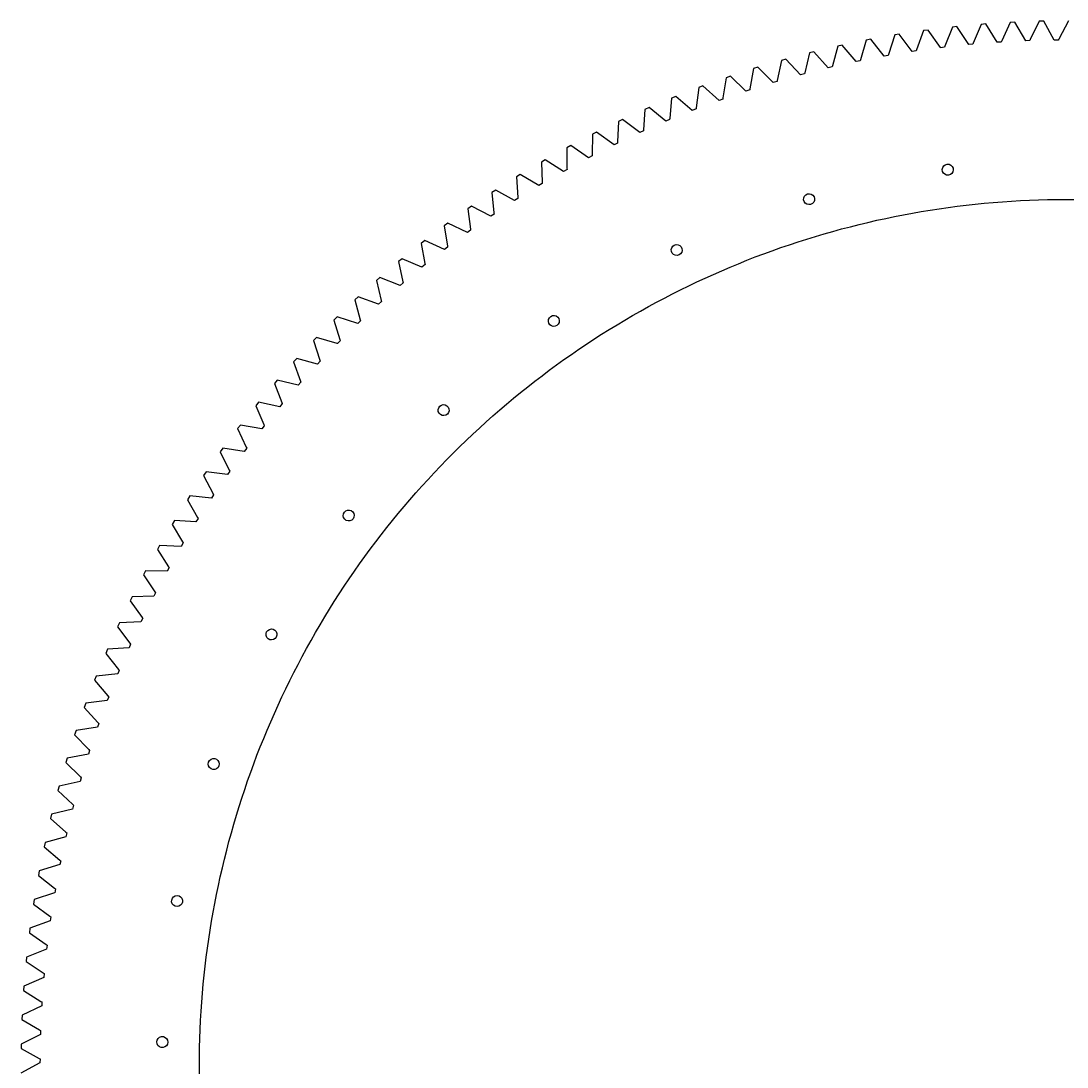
# Model space of a CAD drawing. Header units: metres. Extents: x -285 to 285, y -570 to 0.
# Drawn here: x -285.1 to 0.4, y -285.5 to 0 of the extents above; entities that cross this region are included whole.
import ezdxf

# ---------------------------------------------------------------- set-up
doc = ezdxf.new("R2010")
doc.units = ezdxf.units.M

msp = doc.modelspace()

# ---------------------------------------------------------------- linework, layer by layer
for p, q in [((0.70168, 0.00031), (-1.91145, -4.93893)), ((-38.8139, -2.65291), (-40.7174, -7.9066)), ((-37.586, -2.48691), (-38.8139, -2.65291)), ((-34.187, -7.2966), (-37.586, -2.48691)), ((-30.9464, -1.68312), (-32.9952, -6.88187)), ((-29.7144, -1.55132), (-30.9464, -1.68312)), ((-26.4503, -6.45364), (-29.7144, -1.55132)), ((-23.055, -0.9324), (-25.2475, -6.07219)), ((-21.8198, -0.8349), (-23.055, -0.9324)), ((-18.6933, -5.82607), (-21.8198, -0.8349)), ((-15.1457, -0.40135), (-17.4804, -5.47821)), ((-13.9083, -0.33823), (-15.1457, -0.40135)), ((-10.9218, -5.41435), (-13.9083, -0.33823)), ((-7.22482, -0.09036), (-9.69966, -5.10036)), ((-5.9861, -0.06166), (-7.22482, -0.09036)), ((-3.14185, -5.21884), (-5.9861, -0.06166)), ((-54.4528, -5.24655), (-56.0614, -10.5979)), ((-53.236, -5.01257), (-54.4528, -5.24655)), ((-49.575, -9.62593), (-53.236, -5.01257)), ((-46.6513, -3.84102), (-48.4081, -9.14561)), ((-45.4285, -3.64096), (-46.6513, -3.84102)), ((-41.8972, -8.35429), (-45.4285, -3.64096)), ((-17.4804, -5.47821), (-17.6002, -5.75505)), ((-10.9216, -5.42056), (-10.9218, -5.41435)), ((-9.8269, -5.37997), (-10.9216, -5.42056)), ((-9.69966, -5.10036), (-9.82713, -5.37376)), ((-9.82713, -5.37376), (-9.8269, -5.37997)), ((-3.14178, -5.22507), (-3.14185, -5.21884)), ((-2.04645, -5.2149), (-3.14178, -5.22507)), ((-1.91145, -4.93893), (-2.04648, -5.20869)), ((-2.04648, -5.20869), (-2.04645, -5.2149)), ((-68.7215, -8.40408), (-69.9234, -8.70531)), ((-64.8097, -12.8068), (-68.7215, -8.40408)), ((-62.2121, -6.86839), (-63.6714, -12.2624)), ((-61.0023, -6.60069), (-62.2121, -6.86839)), ((-57.2144, -11.1105), (-61.0023, -6.60069)), ((-41.8962, -8.36044), (-41.8972, -8.35429)), ((-40.8128, -8.19862), (-41.8962, -8.36044)), ((-40.7174, -7.9066), (-40.8138, -8.19247)), ((-40.8138, -8.19247), (-40.8128, -8.19862)), ((-34.1862, -7.30276), (-34.187, -7.2966)), ((-33.0988, -7.17111), (-34.1862, -7.30276)), ((-32.9952, -6.88187), (-33.0995, -7.16495)), ((-33.0995, -7.16495), (-33.0988, -7.17111)), ((-26.4498, -6.45981), (-26.4503, -6.45364)), ((-25.3591, -6.35846), (-26.4498, -6.45981)), ((-25.2475, -6.07219), (-25.3596, -6.35226)), ((-25.3596, -6.35226), (-25.3591, -6.35846)), ((-18.6929, -5.83226), (-18.6933, -5.82607)), ((-17.5998, -5.76125), (-18.6929, -5.83226)), ((-17.6002, -5.75505), (-17.5998, -5.76125)), ((-77.5806, -10.7559), (-78.7378, -16.2226)), ((-76.3876, -10.4213), (-77.5806, -10.7559)), ((-72.3549, -14.7137), (-76.3876, -10.4213)), ((-69.9234, -8.70531), (-71.2321, -14.1378)), ((-57.2132, -11.1166), (-57.2144, -11.1105)), ((-56.1405, -10.8948), (-57.2132, -11.1166)), ((-56.0614, -10.5979), (-56.1417, -10.8887)), ((-56.1417, -10.8887), (-56.1405, -10.8948)), ((-49.5739, -9.63205), (-49.575, -9.62593)), ((-48.4954, -9.44016), (-49.5739, -9.63205)), ((-48.4081, -9.14561), (-48.4965, -9.43404)), ((-48.4965, -9.43404), (-48.4954, -9.44016)), ((-85.1778, -13.0185), (-86.1827, -18.5153)), ((-83.9946, -12.6509), (-85.1778, -13.0185)), ((-79.8441, -16.8295), (-83.9946, -12.6509)), ((-71.2321, -14.1378), (-71.2962, -14.4326)), ((-64.8083, -12.8129), (-64.8097, -12.8068)), ((-63.7421, -12.5614), (-64.8083, -12.8129)), ((-63.6714, -12.2624), (-63.7436, -12.5553)), ((-63.7436, -12.5553), (-63.7421, -12.5614)), ((-92.7093, -15.4914), (-93.5609, -21.0141)), ((-91.5367, -15.0911), (-92.7093, -15.4914)), ((-87.2717, -19.1527), (-91.5367, -15.0911)), ((-79.8424, -16.8354), (-79.8441, -16.8295)), ((-78.7919, -16.5251), (-79.8424, -16.8354)), ((-78.7378, -16.2226), (-78.7936, -16.5191)), ((-78.7936, -16.5191), (-78.7919, -16.5251)), ((-72.3533, -14.7197), (-72.3549, -14.7137)), ((-71.2946, -14.4386), (-72.3533, -14.7197)), ((-71.2962, -14.4326), (-71.2946, -14.4386)), ((-100.169, -18.1728), (-100.867, -23.717)), ((-99.008, -17.74), (-100.169, -18.1728)), ((-94.6318, -21.6815), (-99.008, -17.74)), ((-87.2697, -19.1586), (-87.2717, -19.1527)), ((-86.2283, -18.8191), (-87.2697, -19.1586)), ((-86.1827, -18.5153), (-86.2302, -18.8132)), ((-86.2302, -18.8132), (-86.2283, -18.8191)), ((-107.551, -21.0605), (-108.095, -26.6219)), ((-106.403, -20.5956), (-107.551, -21.0605)), ((-101.919, -24.4139), (-106.403, -20.5956)), ((-94.6297, -21.6873), (-94.6318, -21.6815)), ((-93.5981, -21.319), (-94.6297, -21.6873)), ((-93.5609, -21.0141), (-93.6001, -21.3132)), ((-93.6001, -21.3132), (-93.5981, -21.319)), ((-114.851, -24.1522), (-115.239, -29.7266)), ((-113.715, -23.6556), (-114.851, -24.1522)), ((-109.127, -27.3478), (-113.715, -23.6556)), ((-101.916, -24.4196), (-101.919, -24.4139)), ((-100.895, -24.0229), (-101.916, -24.4196)), ((-100.867, -23.717), (-100.898, -24.017)), ((-100.898, -24.017), (-100.895, -24.0229)), ((-122.061, -27.4457), (-122.295, -33.0288)), ((-120.94, -26.9178), (-122.061, -27.4457)), ((-116.251, -30.4809), (-120.94, -26.9178)), ((-109.125, -27.3535), (-109.127, -27.3478)), ((-108.115, -26.9285), (-109.125, -27.3535)), ((-108.095, -26.6219), (-108.117, -26.9227)), ((-108.117, -26.9227), (-108.115, -26.9285)), ((-129.177, -30.9384), (-129.255, -36.5257)), ((-128.071, -30.3795), (-129.177, -30.9384)), ((-123.285, -33.8109), (-128.071, -30.3795)), ((-116.248, -30.4866), (-116.251, -30.4809)), ((-115.251, -30.0336), (-116.248, -30.4866)), ((-115.239, -29.7266), (-115.253, -30.028)), ((-115.253, -30.028), (-115.251, -30.0336)), ((-135.104, -34.038), (-136.193, -34.6275)), ((-130.223, -37.3351), (-135.104, -34.038)), ((-123.282, -33.8165), (-123.285, -33.8109)), ((-122.298, -33.336), (-123.282, -33.8165)), ((-122.295, -33.0288), (-122.3, -33.3304)), ((-122.3, -33.3304), (-122.298, -33.336)), ((-136.193, -34.6275), (-136.116, -40.2149)), ((-129.25, -36.8329), (-130.221, -37.3406)), ((-129.255, -36.5257), (-129.253, -36.8274)), ((-129.253, -36.8274), (-129.25, -36.8329)), ((-142.031, -37.8907), (-143.104, -38.5102)), ((-143.104, -38.5102), (-142.872, -44.0933)), ((-137.062, -41.0508), (-142.031, -37.8907)), ((-130.221, -37.3406), (-130.223, -37.3351)), ((-33.5795, -40.0261), (-33.2996, -39.5867)), ((-33.2996, -39.5867), (-32.8863, -39.2696)), ((-32.8863, -39.2696), (-32.3895, -39.1129)), ((-32.3895, -39.1129), (-31.869, -39.1356)), ((-31.869, -39.1356), (-31.3877, -39.335)), ((-31.3877, -39.335), (-31.0036, -39.6869)), ((-31.0036, -39.6869), (-30.7631, -40.149)), ((-148.85, -41.9344), (-149.905, -42.5836)), ((-149.905, -42.5836), (-149.517, -48.158)), ((-143.794, -44.9552), (-148.85, -41.9344)), ((-137.059, -41.0562), (-137.062, -41.0508)), ((-136.102, -40.5218), (-137.059, -41.0562)), ((-136.116, -40.2149), (-136.105, -40.5163)), ((-136.105, -40.5163), (-136.102, -40.5218)), ((-33.6923, -40.5347), (-33.5795, -40.0261)), ((-33.6243, -41.0511), (-33.6923, -40.5347)), ((-33.3837, -41.5132), (-33.6243, -41.0511)), ((-32.9996, -41.8652), (-33.3837, -41.5132)), ((-32.5183, -42.0645), (-32.9996, -41.8652)), ((-31.9979, -42.0872), (-32.5183, -42.0645)), ((-31.5011, -41.9306), (-31.9979, -42.0872)), ((-31.0878, -41.6135), (-31.5011, -41.9306)), ((-30.8079, -41.1741), (-31.0878, -41.6135)), ((-30.6951, -40.6655), (-30.8079, -41.1741)), ((-30.7631, -40.149), (-30.6951, -40.6655)), ((-143.79, -44.9605), (-143.794, -44.9552)), ((-142.85, -44.3997), (-143.79, -44.9605)), ((-142.872, -44.0933), (-142.853, -44.3943)), ((-142.853, -44.3943), (-142.85, -44.3997)), ((-155.553, -46.1662), (-156.589, -46.8444)), ((-156.589, -46.8444), (-156.047, -52.4059)), ((-150.415, -49.0452), (-155.553, -46.1662)), ((-149.486, -48.4637), (-150.411, -49.0504)), ((-149.517, -48.158), (-149.49, -48.4584)), ((-149.49, -48.4584), (-149.486, -48.4637)), ((-71.5414, -48.8167), (-71.5096, -48.2968)), ((-71.5096, -48.2968), (-71.3019, -47.819)), ((-71.3019, -47.819), (-70.9433, -47.4411)), ((-70.9433, -47.4411), (-70.4771, -47.2087)), ((-70.4771, -47.2087), (-69.9595, -47.1497)), ((-69.9595, -47.1497), (-69.453, -47.2713)), ((-69.453, -47.2713), (-69.0186, -47.5589)), ((-69.0186, -47.5589), (-68.7087, -47.9776)), ((-68.7087, -47.9776), (-68.5607, -48.4771)), ((-68.5607, -48.4771), (-68.5925, -48.9971)), ((-162.135, -50.5826), (-163.153, -51.2894)), ((-163.153, -51.2894), (-162.456, -56.8336)), ((-156.919, -53.3177), (-162.135, -50.5826)), ((-150.411, -49.0504), (-150.415, -49.0452)), ((-71.3935, -49.3162), (-71.5414, -48.8167)), ((-71.0836, -49.735), (-71.3935, -49.3162)), ((-70.6492, -50.0225), (-71.0836, -49.735)), ((-70.1427, -50.1441), (-70.6492, -50.0225)), ((-69.6251, -50.0851), (-70.1427, -50.1441)), ((-69.1589, -49.8527), (-69.6251, -50.0851)), ((-68.8003, -49.4748), (-69.1589, -49.8527)), ((-68.5925, -48.9971), (-68.8003, -49.4748)), ((-36.9827, -51.6356), (-34.5356, -51.2611)), ((-34.5356, -51.2611), (-32.0846, -50.9123)), ((-32.0846, -50.9123), (-29.6301, -50.5892)), ((-29.6301, -50.5892), (-27.1723, -50.2917)), ((-27.1723, -50.2917), (-24.7116, -50.0201)), ((-24.7116, -50.0201), (-22.2482, -49.7742)), ((-22.2482, -49.7742), (-19.7823, -49.5541)), ((-19.7823, -49.5541), (-17.3143, -49.3599)), ((-17.3143, -49.3599), (-14.8443, -49.1915)), ((-14.8443, -49.1915), (-12.3728, -49.049)), ((-12.3728, -49.049), (-9.89984, -48.9324)), ((-9.89984, -48.9324), (-7.42583, -48.8416)), ((-7.42583, -48.8416), (-4.951, -48.7768)), ((-4.951, -48.7768), (-2.47563, -48.738)), ((-2.47563, -48.738), (0, -48.725)), ((0, -48.725), (2.47563, -48.738)), ((-156.916, -53.3228), (-156.919, -53.3177)), ((-156.008, -52.7106), (-156.916, -53.3228)), ((-156.047, -52.4059), (-156.011, -52.7054)), ((-156.011, -52.7054), (-156.008, -52.7106)), ((-51.5713, -54.4185), (-49.1525, -53.8911)), ((-49.1525, -53.8911), (-46.7283, -53.3891)), ((-46.7283, -53.3891), (-44.2989, -52.9125)), ((-44.2989, -52.9125), (-41.8647, -52.4613)), ((-41.8647, -52.4613), (-39.4259, -52.0357)), ((-39.4259, -52.0357), (-36.9827, -51.6356)), ((-168.593, -55.1803), (-169.59, -55.9151)), ((-169.59, -55.9151), (-168.74, -61.4379)), ((-163.303, -57.7693), (-168.593, -55.1803)), ((-162.456, -56.8336), (-162.412, -57.132)), ((-63.5755, -57.4337), (-61.1875, -56.7805)), ((-61.1875, -56.7805), (-58.7929, -56.1523)), ((-58.7929, -56.1523), (-56.3918, -55.5491)), ((-56.3918, -55.5491), (-53.9845, -54.9712)), ((-53.9845, -54.9712), (-51.5713, -54.4185)), ((-174.92, -59.9557), (-175.897, -60.7179)), ((-169.56, -62.3967), (-174.92, -59.9557)), ((-163.299, -57.7744), (-163.303, -57.7693)), ((-162.408, -57.1371), (-163.299, -57.7744)), ((-162.412, -57.132), (-162.408, -57.1371)), ((-73.0548, -60.2957), (-70.6964, -59.5431)), ((-70.6964, -59.5431), (-68.3301, -58.8151)), ((-68.3301, -58.8151), (-65.9564, -58.112)), ((-65.9564, -58.112), (-63.5755, -57.4337)), ((-175.897, -60.7179), (-174.893, -66.215)), ((-169.556, -62.4016), (-169.56, -62.3967)), ((-168.683, -61.7399), (-169.556, -62.4016)), ((-168.74, -61.4379), (-168.687, -61.7349)), ((-168.687, -61.7349), (-168.683, -61.7399)), ((-107.679, -62.3992), (-107.549, -61.8949)), ((-107.629, -62.9178), (-107.679, -62.3992)), ((-107.549, -61.8949), (-107.253, -61.4655)), ((-107.253, -61.4655), (-106.829, -61.163)), ((-106.829, -61.163), (-106.327, -61.0238)), ((-106.327, -61.0238), (-105.808, -61.0647)), ((-105.808, -61.0647), (-105.334, -61.2807)), ((-105.334, -61.2807), (-104.962, -61.6458)), ((-104.962, -61.6458), (-104.738, -62.116)), ((-104.688, -62.6346), (-104.819, -63.1389)), ((-104.738, -62.116), (-104.688, -62.6346)), ((-82.4061, -63.5522), (-80.0812, -62.7014)), ((-80.0812, -62.7014), (-77.7475, -61.875)), ((-77.7475, -61.875), (-75.4053, -61.0731)), ((-75.4053, -61.0731), (-73.0548, -60.2957)), ((-181.112, -64.9052), (-182.067, -65.6943)), ((-175.686, -67.1962), (-181.112, -64.9052)), ((-107.405, -63.3879), (-107.629, -62.9178)), ((-107.033, -63.7531), (-107.405, -63.3879)), ((-106.559, -63.9691), (-107.033, -63.7531)), ((-106.04, -64.01), (-106.559, -63.9691)), ((-105.538, -63.8708), (-106.04, -64.01)), ((-105.114, -63.5683), (-105.538, -63.8708)), ((-104.819, -63.1389), (-105.114, -63.5683)), ((-89.3255, -66.25), (-87.0285, -65.3266)), ((-87.0285, -65.3266), (-84.7219, -64.4273)), ((-84.7219, -64.4273), (-82.4061, -63.5522)), ((-182.067, -65.6943), (-180.911, -71.1613)), ((-175.682, -67.2011), (-175.686, -67.1962)), ((-174.828, -66.5153), (-175.682, -67.2011)), ((-174.893, -66.215), (-174.832, -66.5104)), ((-174.832, -66.5104), (-174.828, -66.5153)), ((-96.1568, -69.1638), (-93.8899, -68.1687)), ((-93.8899, -68.1687), (-91.6127, -67.1974)), ((-91.6127, -67.1974), (-89.3255, -66.25)), ((-187.164, -70.0249), (-188.097, -70.8402)), ((-188.097, -70.8402), (-186.789, -76.2729)), ((-181.677, -72.1642), (-187.164, -70.0249)), ((-180.911, -71.1613), (-180.842, -71.4549)), ((-102.893, -72.2907), (-100.659, -71.2249)), ((-100.659, -71.2249), (-98.4131, -70.1825)), ((-98.4131, -70.1825), (-96.1568, -69.1638)), ((-181.673, -72.1689), (-181.677, -72.1642)), ((-180.838, -71.4597), (-181.673, -72.1689)), ((-180.842, -71.4549), (-180.838, -71.4597)), ((-107.328, -74.4922), (-105.116, -73.3798)), ((-105.116, -73.3798), (-102.893, -72.2907)), ((-193.071, -75.3108), (-193.981, -76.1517)), ((-193.981, -76.1517), (-192.523, -81.546)), ((-187.527, -77.2968), (-193.071, -75.3108)), ((-186.708, -76.5692), (-187.523, -77.3014)), ((-186.789, -76.2729), (-186.712, -76.5646)), ((-186.712, -76.5646), (-186.708, -76.5692)), ((-113.892, -77.9674), (-111.716, -76.7861)), ((-111.716, -76.7861), (-109.528, -75.6277)), ((-109.528, -75.6277), (-107.328, -74.4922)), ((-187.523, -77.3014), (-187.527, -77.2968)), ((-118.205, -80.398), (-116.055, -79.1714)), ((-116.055, -79.1714), (-113.892, -77.9674)), ((-198.829, -80.7589), (-199.716, -81.6248)), ((-199.716, -81.6248), (-198.108, -86.9765)), ((-193.232, -82.59), (-198.829, -80.7589)), ((-193.227, -82.5945), (-193.232, -82.59)), ((-192.433, -81.8399), (-193.227, -82.5945)), ((-192.523, -81.546), (-192.438, -81.8354)), ((-192.438, -81.8354), (-192.433, -81.8399)), ((-141.197, -81.9862), (-141.147, -81.4676)), ((-141.066, -82.4905), (-141.197, -81.9862)), ((-141.147, -81.4676), (-140.923, -80.9974)), ((-140.771, -82.9198), (-141.066, -82.4905)), ((-140.923, -80.9974), (-140.551, -80.6323)), ((-140.551, -80.6323), (-140.077, -80.4162)), ((-140.077, -80.4162), (-139.558, -80.3754)), ((-139.558, -80.3754), (-139.056, -80.5146)), ((-139.056, -80.5146), (-138.632, -80.8171)), ((-138.48, -82.7395), (-138.852, -83.1047)), ((-138.632, -80.8171), (-138.337, -81.2464)), ((-138.256, -82.2693), (-138.48, -82.7395)), ((-138.337, -81.2464), (-138.206, -81.7508)), ((-138.206, -81.7508), (-138.256, -82.2693)), ((-122.467, -82.9184), (-120.343, -81.647)), ((-120.343, -81.647), (-118.205, -80.398)), ((-140.347, -83.2224), (-140.771, -82.9198)), ((-139.845, -83.3616), (-140.347, -83.2224)), ((-139.326, -83.3207), (-139.845, -83.3616)), ((-138.852, -83.1047), (-139.326, -83.3207)), ((-128.758, -86.865), (-126.675, -85.5275)), ((-126.675, -85.5275), (-124.578, -84.2119)), ((-124.578, -84.2119), (-122.467, -82.9184)), ((-204.434, -86.365), (-205.296, -87.2552)), ((-205.296, -87.2552), (-203.54, -92.5601)), ((-198.787, -88.0397), (-204.434, -86.365)), ((-198.783, -88.0441), (-198.787, -88.0397)), ((-198.01, -87.2678), (-198.783, -88.0441)), ((-198.108, -86.9765), (-198.015, -87.2634)), ((-198.015, -87.2634), (-198.01, -87.2678)), ((-132.882, -89.6049), (-130.828, -88.2242)), ((-130.828, -88.2242), (-128.758, -86.865)), ((-136.948, -92.4307), (-134.923, -91.0072)), ((-134.923, -91.0072), (-132.882, -89.6049)), ((-209.88, -92.1246), (-210.717, -93.0385)), ((-210.717, -93.0385), (-208.814, -98.2925)), ((-204.19, -93.6418), (-209.88, -92.1246)), ((-204.185, -93.6461), (-204.19, -93.6418)), ((-203.434, -92.8485), (-204.185, -93.6461)), ((-203.54, -92.5601), (-203.439, -92.8443)), ((-203.439, -92.8443), (-203.434, -92.8485)), ((-140.954, -95.341), (-138.959, -93.8754)), ((-138.959, -93.8754), (-136.948, -92.4307)), ((-144.898, -98.3345), (-142.934, -96.8275)), ((-142.934, -96.8275), (-140.954, -95.341)), ((-215.164, -98.0335), (-215.976, -98.9703)), ((-215.976, -98.9703), (-213.928, -104.169)), ((-209.434, -99.3919), (-215.164, -98.0335)), ((-209.429, -99.396), (-209.434, -99.3919)), ((-208.701, -98.5779), (-209.429, -99.396)), ((-208.814, -98.2925), (-208.705, -98.5738)), ((-208.705, -98.5738), (-208.701, -98.5779)), ((-148.778, -101.41), (-146.846, -99.8621)), ((-146.846, -99.8621), (-144.898, -98.3345)), ((-150.694, -102.978), (-148.778, -101.41)), ((-220.282, -104.087), (-221.067, -105.046)), ((-221.067, -105.046), (-218.875, -110.186)), ((-214.516, -105.286), (-220.282, -104.087)), ((-214.511, -105.29), (-214.516, -105.286)), ((-213.806, -104.452), (-214.511, -105.29)), ((-213.928, -104.169), (-213.811, -104.448)), ((-213.811, -104.448), (-213.806, -104.452)), ((-171.27, -106.055), (-171.122, -105.556)), ((-171.122, -105.556), (-170.812, -105.137)), ((-170.812, -105.137), (-170.378, -104.85)), ((-170.378, -104.85), (-169.871, -104.728)), ((-169.871, -104.728), (-169.354, -104.787)), ((-169.354, -104.787), (-168.887, -105.019)), ((-168.887, -105.019), (-168.529, -105.397)), ((-168.529, -105.397), (-168.321, -105.875)), ((-154.475, -106.174), (-152.593, -104.566)), ((-152.593, -104.566), (-150.694, -102.978)), ((-171.238, -106.575), (-171.27, -106.055)), ((-171.03, -107.053), (-171.238, -106.575)), ((-170.672, -107.431), (-171.03, -107.053)), ((-170.206, -107.663), (-170.672, -107.431)), ((-169.688, -107.722), (-170.206, -107.663)), ((-169.181, -107.601), (-169.688, -107.722)), ((-168.747, -107.313), (-169.181, -107.601)), ((-168.437, -106.894), (-168.747, -107.313)), ((-168.289, -106.395), (-168.437, -106.894)), ((-168.321, -105.875), (-168.289, -106.395)), ((-158.189, -109.448), (-156.341, -107.801)), ((-156.341, -107.801), (-154.475, -106.174)), ((-225.23, -110.28), (-225.988, -111.261)), ((-225.988, -111.261), (-223.654, -116.338)), ((-219.433, -111.318), (-225.23, -110.28)), ((-219.428, -111.322), (-219.433, -111.318)), ((-218.746, -110.465), (-219.428, -111.322)), ((-218.875, -110.186), (-218.751, -110.461)), ((-218.751, -110.461), (-218.746, -110.465)), ((-161.834, -112.8), (-160.021, -111.114)), ((-160.021, -111.114), (-158.189, -109.448)), ((-163.63, -114.504), (-161.834, -112.8)), ((-230.004, -116.609), (-230.734, -117.61)), ((-224.18, -117.485), (-230.004, -116.609)), ((-223.517, -116.613), (-224.175, -117.489)), ((-223.654, -116.338), (-223.522, -116.609)), ((-223.522, -116.609), (-223.517, -116.613)), ((-167.167, -117.968), (-165.408, -116.227)), ((-165.408, -116.227), (-163.63, -114.504)), ((-230.734, -117.61), (-228.26, -122.62)), ((-224.175, -117.489), (-224.18, -117.485)), ((-170.632, -121.506), (-168.909, -119.728)), ((-168.909, -119.728), (-167.167, -117.968)), ((-228.26, -122.62), (-228.12, -122.888)), ((-172.336, -123.301), (-170.632, -121.506)), ((-234.6, -123.068), (-235.302, -124.089)), ((-235.302, -124.089), (-232.689, -129.028)), ((-228.753, -123.782), (-234.6, -123.068)), ((-228.748, -123.785), (-228.753, -123.782)), ((-228.115, -122.891), (-228.748, -123.785)), ((-228.12, -122.888), (-228.115, -122.891)), ((-175.687, -126.946), (-174.021, -125.115)), ((-174.021, -125.115), (-172.336, -123.301)), ((-177.334, -128.794), (-175.687, -126.946)), ((-239.014, -129.652), (-239.687, -130.692)), ((-239.687, -130.692), (-236.939, -135.557)), ((-233.15, -130.203), (-239.014, -129.652)), ((-233.145, -130.206), (-233.15, -130.203)), ((-232.537, -129.295), (-233.145, -130.206)), ((-232.689, -129.028), (-232.542, -129.292)), ((-232.542, -129.292), (-232.537, -129.295)), ((-180.569, -132.543), (-178.962, -130.66)), ((-178.962, -130.66), (-177.334, -128.794)), ((-197.108, -134.536), (-196.867, -134.074)), ((-196.867, -134.074), (-196.483, -133.722)), ((-196.483, -133.722), (-196.002, -133.523)), ((-196.002, -133.523), (-195.481, -133.5)), ((-195.481, -133.5), (-194.984, -133.657)), ((-194.984, -133.657), (-194.571, -133.974)), ((-194.571, -133.974), (-194.291, -134.413)), ((-182.157, -134.442), (-180.569, -132.543)), ((-243.244, -136.356), (-243.888, -137.414)), ((-237.367, -136.744), (-243.244, -136.356)), ((-237.362, -136.747), (-237.367, -136.744)), ((-236.779, -135.82), (-237.362, -136.747)), ((-236.939, -135.557), (-236.785, -135.816)), ((-236.785, -135.816), (-236.779, -135.82)), ((-197.176, -135.053), (-197.108, -134.536)), ((-197.063, -135.561), (-197.176, -135.053)), ((-196.783, -136.001), (-197.063, -135.561)), ((-196.37, -136.318), (-196.783, -136.001)), ((-195.873, -136.474), (-196.37, -136.318)), ((-195.352, -136.452), (-195.873, -136.474)), ((-194.871, -136.252), (-195.352, -136.452)), ((-194.487, -135.9), (-194.871, -136.252)), ((-194.246, -135.438), (-194.487, -135.9)), ((-194.291, -134.413), (-194.178, -134.922)), ((-194.178, -134.922), (-194.246, -135.438)), ((-185.273, -138.29), (-183.725, -136.358)), ((-183.725, -136.358), (-182.157, -134.442)), ((-243.888, -137.414), (-241.005, -142.201)), ((-186.801, -140.238), (-185.273, -138.29)), ((-240.839, -142.459), (-241.395, -143.403)), ((-241.005, -142.201), (-240.844, -142.456)), ((-240.844, -142.456), (-240.839, -142.459)), ((-189.794, -144.182), (-188.308, -142.202)), ((-188.308, -142.202), (-186.801, -140.238)), ((-247.286, -143.175), (-247.9, -144.251)), ((-247.9, -144.251), (-244.886, -148.956)), ((-241.4, -143.4), (-247.286, -143.175)), ((-241.395, -143.403), (-241.4, -143.4)), ((-191.26, -146.177), (-189.794, -144.182)), ((-194.128, -150.213), (-192.705, -148.187)), ((-192.705, -148.187), (-191.26, -146.177)), ((-251.136, -150.104), (-251.721, -151.197)), ((-251.721, -151.197), (-248.576, -155.816)), ((-245.247, -150.165), (-251.136, -150.104)), ((-245.242, -150.168), (-245.247, -150.165)), ((-244.712, -149.209), (-245.242, -150.168)), ((-244.886, -148.956), (-244.717, -149.206)), ((-244.717, -149.206), (-244.712, -149.209)), ((-195.53, -152.253), (-194.128, -150.213)), ((-196.911, -154.308), (-195.53, -152.253)), ((-248.396, -156.064), (-248.899, -157.037)), ((-248.576, -155.816), (-248.401, -156.062)), ((-248.401, -156.062), (-248.396, -156.064)), ((-199.608, -158.46), (-198.27, -156.377)), ((-198.27, -156.377), (-196.911, -154.308)), ((-254.793, -157.137), (-255.347, -158.246)), ((-255.347, -158.246), (-252.075, -162.776)), ((-248.904, -157.035), (-254.793, -157.137)), ((-248.899, -157.037), (-248.904, -157.035)), ((-200.924, -160.558), (-199.608, -158.46)), ((-203.488, -164.793), (-202.217, -162.668)), ((-202.217, -162.668), (-200.924, -160.558)), ((-258.253, -164.27), (-258.775, -165.393)), ((-258.775, -165.393), (-255.379, -169.831)), ((-252.369, -164.003), (-258.253, -164.27)), ((-252.363, -164.006), (-252.369, -164.003)), ((-251.888, -163.019), (-252.363, -164.006)), ((-252.075, -162.776), (-251.893, -163.017)), ((-251.893, -163.017), (-251.888, -163.019)), ((-204.737, -166.93), (-203.488, -164.793)), ((-218.24, -167.225), (-218.074, -166.731)), ((-218.226, -167.745), (-218.24, -167.225)), ((-218.035, -168.23), (-218.226, -167.745)), ((-218.074, -166.731), (-217.75, -166.323)), ((-217.69, -168.62), (-218.035, -168.23)), ((-217.75, -166.323), (-217.306, -166.051)), ((-217.306, -166.051), (-216.796, -165.947)), ((-216.796, -165.947), (-216.28, -166.024)), ((-216.28, -166.024), (-215.822, -166.272)), ((-215.822, -166.272), (-215.477, -166.663)), ((-215.438, -168.162), (-215.762, -168.57)), ((-215.477, -166.663), (-215.286, -167.147)), ((-215.273, -167.668), (-215.438, -168.162)), ((-215.286, -167.147), (-215.273, -167.668)), ((-205.964, -169.081), (-204.737, -166.93)), ((-255.639, -171.065), (-261.513, -171.495)), ((-255.633, -171.068), (-255.639, -171.065)), ((-255.185, -170.068), (-255.633, -171.068)), ((-255.379, -169.831), (-255.19, -170.066)), ((-255.19, -170.066), (-255.185, -170.068)), ((-217.232, -168.869), (-217.69, -168.62)), ((-216.717, -168.946), (-217.232, -168.869)), ((-216.206, -168.842), (-216.717, -168.946)), ((-215.762, -168.57), (-216.206, -168.842)), ((-208.349, -173.42), (-207.168, -171.244)), ((-207.168, -171.244), (-205.964, -169.081)), ((-261.513, -171.495), (-262.004, -172.633)), ((-262.004, -172.633), (-258.486, -176.974)), ((-209.508, -175.607), (-208.349, -173.42)), ((-258.486, -176.974), (-258.291, -177.204)), ((-210.643, -177.807), (-209.508, -175.607)), ((-264.57, -178.809), (-265.03, -179.96)), ((-258.711, -178.216), (-264.57, -178.809)), ((-258.705, -178.218), (-258.711, -178.216)), ((-258.285, -177.207), (-258.705, -178.218)), ((-258.291, -177.204), (-258.285, -177.207)), ((-211.756, -180.019), (-210.643, -177.807)), ((-265.03, -179.96), (-261.393, -184.201)), ((-213.911, -184.477), (-212.845, -182.242)), ((-212.845, -182.242), (-211.756, -180.019)), ((-261.583, -185.449), (-267.424, -186.204)), ((-261.577, -185.451), (-261.583, -185.449)), ((-261.185, -184.428), (-261.577, -185.451)), ((-261.393, -184.201), (-261.191, -184.426)), ((-261.191, -184.426), (-261.185, -184.428)), ((-214.953, -186.722), (-213.911, -184.477)), ((-267.424, -186.204), (-267.851, -187.367)), ((-267.851, -187.367), (-264.097, -191.507)), ((-215.972, -188.979), (-214.953, -186.722)), ((-217.938, -193.523), (-216.967, -191.246)), ((-216.967, -191.246), (-215.972, -188.979)), ((-270.071, -193.677), (-270.466, -194.851)), ((-264.253, -192.759), (-270.071, -193.677)), ((-264.247, -192.761), (-264.253, -192.759)), ((-263.884, -191.727), (-264.247, -192.761)), ((-264.097, -191.507), (-263.89, -191.725)), ((-263.89, -191.725), (-263.884, -191.727)), ((-218.885, -195.81), (-217.938, -193.523)), ((-270.466, -194.851), (-266.598, -198.884)), ((-219.809, -198.107), (-218.885, -195.81)), ((-266.378, -199.099), (-266.713, -200.142)), ((-266.598, -198.884), (-266.384, -199.097)), ((-266.384, -199.097), (-266.378, -199.099)), ((-220.708, -200.414), (-219.809, -198.107)), ((-272.509, -201.219), (-272.871, -202.404)), ((-272.871, -202.404), (-268.893, -206.328)), ((-266.719, -200.14), (-272.509, -201.219)), ((-266.713, -200.142), (-266.719, -200.14)), ((-233.998, -202.817), (-233.912, -202.303)), ((-233.912, -202.303), (-233.656, -201.849)), ((-233.656, -201.849), (-233.26, -201.511)), ((-233.26, -201.511), (-232.772, -201.329)), ((-232.772, -201.329), (-232.251, -201.324)), ((-232.251, -201.324), (-231.76, -201.498)), ((-231.76, -201.498), (-231.358, -201.829)), ((-231.358, -201.829), (-231.093, -202.278)), ((-231.093, -202.278), (-230.998, -202.79)), ((-221.583, -202.729), (-220.708, -200.414)), ((-233.903, -203.329), (-233.998, -202.817)), ((-233.639, -203.778), (-233.903, -203.329)), ((-233.237, -204.109), (-233.639, -203.778)), ((-232.746, -204.283), (-233.237, -204.109)), ((-232.225, -204.278), (-232.746, -204.283)), ((-231.737, -204.096), (-232.225, -204.278)), ((-231.341, -203.758), (-231.737, -204.096)), ((-231.084, -203.304), (-231.341, -203.758)), ((-230.998, -202.79), (-231.084, -203.304)), ((-223.26, -207.388), (-222.434, -205.054)), ((-222.434, -205.054), (-221.583, -202.729)), ((-268.979, -207.587), (-274.736, -208.827)), ((-268.973, -207.589), (-268.979, -207.587)), ((-268.667, -206.537), (-268.973, -207.589)), ((-268.893, -206.328), (-268.673, -206.535)), ((-268.673, -206.535), (-268.667, -206.537)), ((-224.062, -209.73), (-223.26, -207.388)), ((-274.736, -208.827), (-275.065, -210.022)), ((-275.065, -210.022), (-270.979, -213.834)), ((-224.84, -212.081), (-224.062, -209.73)), ((-270.748, -214.036), (-271.024, -215.096)), ((-270.979, -213.834), (-270.754, -214.034)), ((-270.754, -214.034), (-270.748, -214.036)), ((-225.592, -214.439), (-224.84, -212.081)), ((-276.751, -216.494), (-277.047, -217.697)), ((-271.03, -215.094), (-276.751, -216.494)), ((-271.024, -215.096), (-271.03, -215.094)), ((-227.023, -219.179), (-226.32, -216.805)), ((-226.32, -216.805), (-225.592, -214.439)), ((-277.047, -217.697), (-272.857, -221.394)), ((-227.702, -221.56), (-227.023, -219.179)), ((-272.873, -222.656), (-278.552, -224.213)), ((-272.866, -222.657), (-272.873, -222.656)), ((-272.62, -221.59), (-272.866, -222.657)), ((-272.857, -221.394), (-272.626, -221.588)), ((-272.626, -221.588), (-272.62, -221.59)), ((-228.355, -223.948), (-227.702, -221.56)), ((-278.552, -224.213), (-278.814, -225.424)), ((-278.814, -225.424), (-274.523, -229.003)), ((-228.983, -226.343), (-228.355, -223.948)), ((-229.586, -228.744), (-228.983, -226.343)), ((-274.504, -230.265), (-280.138, -231.98)), ((-274.523, -229.003), (-274.287, -229.191)), ((-274.498, -230.266), (-274.504, -230.265)), ((-274.281, -229.193), (-274.498, -230.266)), ((-274.287, -229.191), (-274.281, -229.193)), ((-230.717, -233.564), (-230.164, -231.151)), ((-230.164, -231.151), (-229.586, -228.744)), ((-280.138, -231.98), (-280.367, -233.198)), ((-280.367, -233.198), (-275.977, -236.656)), ((-231.244, -235.983), (-230.717, -233.564)), ((-275.977, -236.656), (-275.736, -236.838)), ((-275.73, -236.839), (-275.917, -237.918)), ((-275.736, -236.838), (-275.73, -236.839)), ((-231.746, -238.407), (-231.244, -235.983)), ((-281.508, -239.788), (-281.702, -241.012)), ((-275.923, -237.917), (-281.508, -239.788)), ((-275.917, -237.918), (-275.923, -237.917)), ((-243.99, -239.915), (-243.808, -239.427)), ((-243.808, -239.427), (-243.469, -239.03)), ((-243.469, -239.03), (-243.016, -238.774)), ((-243.016, -238.774), (-242.502, -238.688)), ((-242.502, -238.688), (-241.99, -238.783)), ((-241.99, -238.783), (-241.541, -239.047)), ((-241.541, -239.047), (-241.21, -239.449)), ((-241.21, -239.449), (-241.036, -239.94)), ((-232.223, -240.837), (-231.746, -238.407)), ((-281.702, -241.012), (-277.218, -244.347)), ((-243.995, -240.435), (-243.99, -239.915)), ((-243.821, -240.927), (-243.995, -240.435)), ((-243.49, -241.328), (-243.821, -240.927)), ((-243.041, -241.593), (-243.49, -241.328)), ((-242.528, -241.688), (-243.041, -241.593)), ((-242.015, -241.602), (-242.528, -241.688)), ((-241.561, -241.345), (-242.015, -241.602)), ((-241.223, -240.949), (-241.561, -241.345)), ((-241.04, -240.461), (-241.223, -240.949)), ((-241.036, -239.94), (-241.04, -240.461)), ((-232.674, -243.271), (-232.223, -240.837)), ((-277.218, -244.347), (-276.972, -244.521)), ((-276.966, -244.522), (-277.123, -245.606)), ((-276.972, -244.521), (-276.966, -244.522)), ((-233.1, -245.71), (-232.674, -243.271)), ((-282.659, -247.631), (-282.82, -248.86)), ((-277.129, -245.605), (-282.659, -247.631)), ((-277.123, -245.606), (-277.129, -245.605)), ((-233.874, -250.6), (-233.5, -248.153)), ((-233.5, -248.153), (-233.1, -245.71)), ((-282.82, -248.86), (-278.245, -252.069)), ((-234.223, -253.051), (-233.874, -250.6)), ((-278.121, -253.324), (-283.593, -255.503)), ((-278.245, -252.069), (-277.994, -252.236)), ((-278.115, -253.325), (-278.121, -253.324)), ((-277.988, -252.237), (-278.115, -253.325)), ((-277.994, -252.236), (-277.988, -252.237)), ((-234.546, -255.505), (-234.223, -253.051)), ((-283.593, -255.503), (-283.719, -256.735)), ((-283.719, -256.735), (-279.057, -259.816)), ((-234.844, -257.963), (-234.546, -255.505)), ((-235.115, -260.424), (-234.844, -257.963)), ((-278.898, -261.068), (-284.307, -263.398)), ((-279.057, -259.816), (-278.801, -259.977)), ((-278.892, -261.068), (-278.898, -261.068)), ((-278.795, -259.977), (-278.892, -261.068)), ((-278.801, -259.977), (-278.795, -259.977)), ((-235.361, -262.887), (-235.115, -260.424)), ((-284.307, -263.398), (-284.399, -264.633)), ((-284.399, -264.633), (-279.653, -267.583)), ((-235.776, -267.821), (-235.581, -265.353)), ((-235.581, -265.353), (-235.361, -262.887)), ((-279.653, -267.583), (-279.393, -267.737)), ((-279.387, -267.737), (-279.453, -268.83)), ((-279.393, -267.737), (-279.387, -267.737)), ((-235.944, -270.291), (-235.776, -267.821)), ((-279.459, -268.83), (-284.801, -271.309)), ((-279.453, -268.83), (-279.459, -268.83)), ((-236.086, -272.763), (-235.944, -270.291)), ((-284.801, -271.309), (-284.859, -272.547)), ((-284.859, -272.547), (-280.033, -275.364)), ((-236.203, -275.236), (-236.086, -272.763)), ((-279.804, -276.605), (-285.076, -279.231)), ((-280.033, -275.364), (-279.769, -275.51)), ((-279.798, -276.605), (-279.804, -276.605)), ((-279.762, -275.51), (-279.798, -276.605)), ((-279.769, -275.51), (-279.762, -275.51)), ((-236.294, -277.71), (-236.203, -275.236)), ((-285.076, -279.231), (-285.098, -280.47)), ((-248.06, -278.64), (-247.957, -278.129)), ((-247.983, -279.155), (-248.06, -278.64)), ((-247.735, -279.613), (-247.983, -279.155)), ((-247.957, -278.129), (-247.684, -277.685)), ((-247.345, -279.958), (-247.735, -279.613)), ((-247.684, -277.685), (-247.277, -277.361)), ((-247.277, -277.361), (-246.783, -277.195)), ((-246.783, -277.195), (-246.262, -277.209)), ((-246.262, -277.209), (-245.777, -277.4)), ((-245.437, -279.673), (-245.845, -279.997)), ((-245.777, -277.4), (-245.387, -277.745)), ((-245.165, -279.229), (-245.437, -279.673)), ((-245.387, -277.745), (-245.138, -278.203)), ((-245.061, -278.718), (-245.165, -279.229)), ((-245.138, -278.203), (-245.061, -278.718)), ((-236.359, -280.184), (-236.294, -277.71)), ((-285.098, -280.47), (-280.196, -283.152)), ((-246.86, -280.149), (-247.345, -279.958)), ((-246.339, -280.163), (-246.86, -280.149)), ((-245.845, -279.997), (-246.339, -280.163)), ((-236.397, -282.66), (-236.359, -280.184)), ((-279.933, -284.386), (-285.129, -287.158)), ((-280.196, -283.152), (-279.928, -283.291)), ((-279.927, -284.386), (-279.933, -284.386)), ((-279.928, -283.291), (-279.922, -283.291)), ((-279.922, -283.291), (-279.927, -284.386)), ((-236.41, -285.135), (-236.397, -282.66)), ((-236.397, -287.611), (-236.41, -285.135))]:
    msp.add_line(p, q)

doc.saveas('drawing.dxf')
